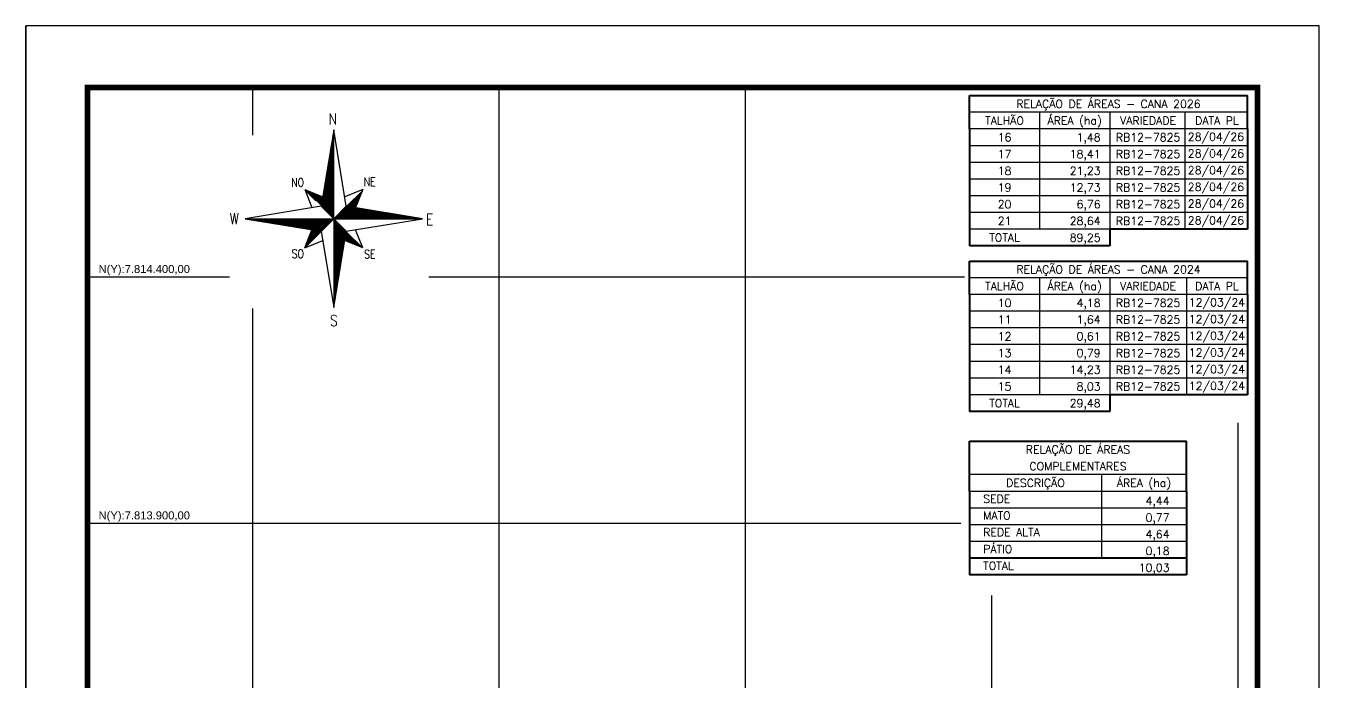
# Model space of a CAD drawing. Header units: millimetres. Extents: x 712540 to 715165, y 7811197 to 7814909.
# Drawn here: x 712540 to 715165, y 7813577 to 7814909 of the extents above; entities that cross this region are included whole.
import ezdxf
from ezdxf.enums import TextEntityAlignment as Align

# ---------------------------------------------------------------- set-up
doc = ezdxf.new("R2010")
doc.units = ezdxf.units.MM
doc.linetypes.add('LIN0', pattern=[0])
for name, color, linetype in [('MALHA', 8, 'Continuous'), ('MARGEM', 5, 'Continuous'), ('QUADRO_DE_AREAS_CANA_2026', 7, 'Continuous'), ('QUADRO_DE_AREAS_CANA_ANTIGA', 7, 'Continuous'), ('QUADRO_DE_AREAS_COMPLEMENTARES', 7, 'Continuous'), ('SETA_NORTE', 3, 'Continuous')]:
    doc.layers.add(name, color=color, linetype=linetype)
doc.styles.add('ROMANS', font='romans')
doc.styles.add('Simplex', font='simplex.shx')
doc.styles.get("Standard").update_dxf_attribs({"font": 'arial.ttf'})

# ---------------------------------------------------------------- blocks, each defined once
blk = doc.blocks.new('A$C309442C0')
at = {"layer": 'SETA_NORTE', "linetype": 'Continuous'}
h = blk.add_hatch(dxfattribs=at)
h.set_pattern_fill('ANSI31', color=256, scale=0.1375, angle=-90, style=0)
h.set_pattern_definition([(315, (-215853.3434, 13873.16845), (0.3086963042, 0.3086963042), [])])
h.paths.add_polyline_path([(73.5, 97.4), (74.7, 104.9), (60, 110.8)])
h = blk.add_hatch(dxfattribs=at)
h.set_pattern_fill('ANSI31', color=256, scale=0.1375, angle=180, style=0)
h.set_pattern_definition([(225, (13869.59828, 216024.21475), (0.3086963042, -0.3086963042), [])])
h.paths.add_polyline_path([(93.8, 97.4), (101.4, 96.2), (107.3, 110.8)])
h = blk.add_hatch(dxfattribs=at)
h.set_pattern_fill('ANSI31', color=256, scale=0.1375, style=0)
h.set_pattern_definition([(45, (-13702.2971, -215849.77324), (-0.3086963042, 0.3086963042), [])])
h.paths.add_polyline_path([(73.5, 77), (65.9, 78.3), (60, 63.6)])
h = blk.add_hatch(dxfattribs=at)
h.set_pattern_fill('ANSI31', color=256, scale=0.1375, angle=90, style=0)
h.set_pattern_definition([(135, (216020.6446, -13698.72693), (-0.3086963042, -0.3086963042), [])])
h.paths.add_polyline_path([(93.8, 77), (92.6, 69.5), (107.3, 63.6)])
for p, q in [((83.4, 157.5), (83.7, 157.8)), ((83.5, 158.3), (83.7, 158.4)), ((83.6, 159), (83.7, 159.1)), ((81.3, 145.3), (83.7, 147.6)), ((81.5, 146.1), (83.7, 148.2)), ((81.6, 146.8), (83.7, 148.9)), ((81.7, 147.6), (83.7, 149.5)), ((81.8, 148.3), (83.7, 150.1)), ((82, 149.1), (83.7, 150.8)), ((82.1, 149.9), (83.7, 151.4)), ((82.2, 150.6), (83.7, 152.1)), ((82.3, 151.4), (83.7, 152.7)), ((82.5, 152.2), (83.7, 153.3)), ((82.6, 152.9), (83.7, 154)), ((82.7, 153.7), (83.7, 154.6)), ((82.9, 154.4), (83.7, 155.2)), ((83, 155.2), (83.7, 155.9)), ((83.1, 156), (83.7, 156.5)), ((83.2, 156.7), (83.7, 157.2)), ((79.2, 132.3), (83.7, 136.8)), ((79.3, 133.1), (83.7, 137.4)), ((79.5, 133.8), (83.7, 138)), ((79.6, 134.6), (83.7, 138.7)), ((79.7, 135.4), (83.7, 139.3)), ((79.8, 136.1), (83.7, 140)), ((80, 136.9), (83.7, 140.6)), ((80.1, 137.7), (83.7, 141.2)), ((80.2, 138.4), (83.7, 141.9)), ((80.3, 139.2), (83.7, 142.5)), ((80.5, 139.9), (83.7, 143.1)), ((80.6, 140.7), (83.7, 143.8)), ((80.7, 141.5), (83.7, 144.4)), ((80.8, 142.2), (83.7, 145)), ((81, 143), (83.7, 145.7)), ((81.1, 143.8), (83.7, 146.3)), ((81.2, 144.5), (83.7, 147)), ((77.2, 120.1), (83.7, 126.6)), ((77.3, 120.9), (83.7, 127.2)), ((77.4, 121.6), (83.7, 127.8)), ((77.6, 122.4), (83.7, 128.5)), ((77.7, 123.2), (83.7, 129.1)), ((77.8, 123.9), (83.7, 129.8)), ((78, 124.7), (83.7, 130.4)), ((78.1, 125.5), (83.7, 131)), ((78.2, 126.2), (83.7, 131.7)), ((78.3, 127), (83.7, 132.3)), ((78.5, 127.7), (83.7, 132.9)), ((78.6, 128.5), (83.7, 133.6)), ((78.7, 129.3), (83.7, 134.2)), ((78.8, 130), (83.7, 134.9)), ((79, 130.8), (83.7, 135.5)), ((79.1, 131.6), (83.7, 136.1)), ((75.1, 107.2), (83.7, 115.7)), ((75.2, 107.9), (83.7, 116.4)), ((75.3, 108.7), (83.7, 117)), ((75.4, 109.4), (83.7, 117.7)), ((75.6, 110.2), (83.7, 118.3)), ((75.7, 111), (83.7, 118.9)), ((75.8, 111.7), (83.7, 119.6)), ((75.9, 112.5), (83.7, 120.2)), ((76.1, 113.3), (83.7, 120.8)), ((76.2, 114), (83.7, 121.5)), ((76.3, 114.8), (83.7, 122.1)), ((76.4, 115.5), (83.7, 122.8)), ((76.6, 116.3), (83.7, 123.4)), ((76.7, 117.1), (83.7, 124)), ((76.8, 117.8), (83.7, 124.7)), ((76.9, 118.6), (83.7, 125.3)), ((77.1, 119.4), (83.7, 125.9)), ((60, 110.8), (74.7, 104.9)), ((60, 110.8), (65.9, 96.2)), ((73.5, 97.3), (83.7, 107.5)), ((73.6, 98), (83.7, 108.1)), ((73.7, 98.8), (83.7, 108.7)), ((73.8, 99.5), (83.7, 109.4)), ((73.8, 97), (83.7, 106.8)), ((73.9, 100.3), (83.7, 110)), ((74.1, 101.1), (83.7, 110.6)), ((74.2, 101.8), (83.7, 111.3)), ((74.2, 96.7), (83.7, 106.2)), ((74.3, 102.6), (83.7, 111.9)), ((74.4, 103.3), (83.7, 112.6)), ((74.5, 96.4), (83.7, 105.6)), ((74.6, 104.1), (83.7, 113.2)), ((74.7, 104.9), (83.7, 113.8)), ((74.8, 105.6), (83.7, 114.5)), ((74.9, 106.4), (83.7, 115.1)), ((107.3, 110.8), (92.6, 104.9)), ((107.3, 110.8), (101.4, 96.2)), ((74.8, 96.1), (83.7, 104.9)), ((75.1, 95.7), (83.7, 104.3)), ((75.4, 95.4), (83.7, 103.6)), ((75.8, 95.1), (83.7, 103)), ((76.1, 94.8), (83.7, 102.4)), ((76.4, 94.5), (83.7, 101.7)), ((76.7, 94.2), (83.7, 101.1)), ((77, 93.8), (83.7, 100.5)), ((77.4, 93.5), (83.7, 99.8)), ((77.7, 93.2), (83.7, 99.2)), ((78, 92.9), (83.7, 98.5)), ((78.3, 92.6), (83.7, 97.9)), ((78.6, 92.2), (83.7, 97.3)), ((78.9, 91.9), (83.7, 96.6)), ((79.3, 91.6), (83.7, 96)), ((79.6, 91.3), (83.7, 95.4)), ((79.9, 91), (83.7, 94.7)), ((83.8, 87.2), (94, 97.4)), ((84.4, 87.2), (94.5, 97.3)), ((85.1, 87.2), (95.1, 97.2)), ((85.7, 87.2), (95.6, 97.1)), ((86.3, 87.2), (96.2, 97)), ((87, 87.2), (96.7, 96.9)), ((87.6, 87.2), (97.2, 96.9)), ((88.3, 87.2), (97.8, 96.8)), ((88.9, 87.2), (98.3, 96.7)), ((89.5, 87.2), (98.9, 96.6)), ((90.2, 87.2), (99.4, 96.5)), ((90.8, 87.2), (100, 96.4)), ((91.4, 87.2), (100.5, 96.3)), ((92.1, 87.2), (101.1, 96.2)), ((92.7, 87.2), (101.6, 96.1)), ((93.4, 87.2), (102.2, 96)), ((94, 87.2), (102.7, 96)), ((94.6, 87.2), (103.3, 95.9)), ((95.3, 87.2), (103.8, 95.8)), ((95.9, 87.2), (104.4, 95.7)), ((96.5, 87.2), (104.9, 95.6)), ((97.2, 87.2), (105.5, 95.5)), ((97.8, 87.2), (106, 95.4)), ((98.4, 87.2), (106.5, 95.3)), ((99.1, 87.2), (107.1, 95.2)), ((99.7, 87.2), (107.6, 95.1)), ((100.4, 87.2), (108.2, 95.1)), ((101, 87.2), (108.7, 95)), ((101.6, 87.2), (109.3, 94.9)), ((102.3, 87.2), (109.8, 94.8)), ((102.9, 87.2), (110.4, 94.7)), ((103.5, 87.2), (110.9, 94.6)), ((104.2, 87.2), (111.5, 94.5)), ((11.8, 87.2), (11.8, 87.2)), ((12.3, 87.1), (12.4, 87.2)), ((12.9, 87), (13.1, 87.2)), ((13.4, 86.9), (13.7, 87.2)), ((14, 86.8), (14.4, 87.2)), ((14.5, 86.7), (15, 87.2)), ((15.1, 86.6), (15.6, 87.2)), ((15.6, 86.6), (16.3, 87.2)), ((16.2, 86.5), (16.9, 87.2)), ((16.7, 86.4), (17.5, 87.2)), ((17.2, 86.3), (18.2, 87.2)), ((17.8, 86.2), (18.8, 87.2)), ((18.3, 86.1), (19.5, 87.2)), ((18.9, 86), (20.1, 87.2)), ((19.4, 85.9), (20.7, 87.2)), ((20, 85.8), (21.4, 87.2)), ((20.5, 85.7), (22, 87.2)), ((21.1, 85.7), (22.6, 87.2)), ((21.6, 85.6), (23.3, 87.2)), ((22.2, 85.5), (23.9, 87.2)), ((22.7, 85.4), (24.6, 87.2)), ((23.3, 85.3), (25.2, 87.2)), ((23.8, 85.2), (25.8, 87.2)), ((24.4, 85.1), (26.5, 87.2)), ((24.9, 85), (27.1, 87.2)), ((25.5, 84.9), (27.7, 87.2)), ((26, 84.8), (28.4, 87.2)), ((26.5, 84.8), (29, 87.2)), ((27.1, 84.7), (29.6, 87.2)), ((27.6, 84.6), (30.3, 87.2)), ((28.2, 84.5), (30.9, 87.2)), ((28.7, 84.4), (31.6, 87.2)), ((29.3, 84.3), (32.2, 87.2)), ((29.8, 84.2), (32.8, 87.2)), ((30.4, 84.1), (33.5, 87.2)), ((30.9, 84), (34.1, 87.2)), ((31.5, 83.9), (34.7, 87.2)), ((32, 83.9), (35.4, 87.2)), ((32.6, 83.8), (36, 87.2)), ((33.1, 83.7), (36.7, 87.2)), ((33.7, 83.6), (37.3, 87.2)), ((34.2, 83.5), (37.9, 87.2)), ((34.7, 83.4), (38.6, 87.2)), ((35.3, 83.3), (39.2, 87.2)), ((35.8, 83.2), (39.8, 87.2)), ((36.4, 83.1), (40.5, 87.2)), ((36.9, 83), (41.1, 87.2)), ((37.5, 83), (41.8, 87.2)), ((38, 82.9), (42.4, 87.2)), ((38.6, 82.8), (43, 87.2)), ((39.1, 82.7), (43.7, 87.2)), ((39.7, 82.6), (44.3, 87.2)), ((40.2, 82.5), (44.9, 87.2)), ((40.8, 82.4), (45.6, 87.2)), ((41.3, 82.3), (46.2, 87.2)), ((41.9, 82.2), (46.8, 87.2)), ((42.4, 82.1), (47.5, 87.2)), ((43, 82.1), (48.1, 87.2)), ((43.5, 82), (48.8, 87.2)), ((44, 81.9), (49.4, 87.2)), ((44.6, 81.8), (50, 87.2)), ((45.1, 81.7), (50.7, 87.2)), ((45.7, 81.6), (51.3, 87.2)), ((46.2, 81.5), (51.9, 87.2)), ((46.8, 81.4), (52.6, 87.2)), ((47.3, 81.3), (53.2, 87.2)), ((47.9, 81.2), (53.9, 87.2)), ((48.4, 81.2), (54.5, 87.2)), ((49, 81.1), (55.1, 87.2)), ((49.5, 81), (55.8, 87.2)), ((50.1, 80.9), (56.4, 87.2)), ((50.6, 80.8), (57, 87.2)), ((51.2, 80.7), (57.7, 87.2)), ((51.7, 80.6), (58.3, 87.2)), ((52.3, 80.5), (59, 87.2)), ((52.8, 80.4), (59.6, 87.2)), ((53.3, 80.3), (60.2, 87.2)), ((53.9, 80.3), (60.9, 87.2)), ((54.4, 80.2), (61.5, 87.2)), ((55, 80.1), (62.1, 87.2)), ((55.5, 80), (62.8, 87.2)), ((56.1, 79.9), (63.4, 87.2)), ((56.6, 79.8), (64, 87.2)), ((57.2, 79.7), (64.7, 87.2)), ((57.7, 79.6), (65.3, 87.2)), ((58.3, 79.5), (66, 87.2)), ((58.8, 79.4), (66.6, 87.2)), ((59.4, 79.4), (67.2, 87.2)), ((59.9, 79.3), (67.9, 87.2)), ((83.7, 87.2), (60, 63.6)), ((60.5, 79.2), (68.5, 87.2)), ((61, 79.1), (69.1, 87.2)), ((61.5, 79), (69.8, 87.2)), ((62.1, 78.9), (70.4, 87.2)), ((62.6, 78.8), (71.1, 87.2)), ((63.2, 78.7), (71.7, 87.2)), ((63.7, 78.6), (72.3, 87.2)), ((64.3, 78.5), (73, 87.2)), ((64.8, 78.4), (73.6, 87.2)), ((65.4, 78.4), (74.2, 87.2)), ((65.9, 78.3), (74.9, 87.2)), ((66.5, 78.2), (75.5, 87.2)), ((67, 78.1), (76.2, 87.2)), ((67.6, 78), (76.8, 87.2)), ((68.1, 77.9), (77.4, 87.2)), ((68.7, 77.8), (78.1, 87.2)), ((69.2, 77.7), (78.7, 87.2)), ((69.8, 77.6), (79.3, 87.2)), ((70.3, 77.5), (80, 87.2)), ((70.8, 77.5), (80.6, 87.2)), ((71.4, 77.4), (81.2, 87.2)), ((71.9, 77.3), (81.9, 87.2)), ((72.5, 77.2), (82.5, 87.2)), ((73, 77.1), (83.2, 87.2)), ((80.2, 90.7), (83.7, 94.1)), ((80.5, 90.3), (83.7, 93.4)), ((80.9, 90), (83.7, 92.8)), ((81.2, 89.7), (83.7, 92.2)), ((81.5, 89.4), (83.7, 91.5)), ((81.8, 89.1), (83.7, 90.9)), ((82.1, 88.7), (83.7, 90.3)), ((82.4, 88.4), (83.7, 89.6)), ((82.8, 88.1), (83.7, 89)), ((83.1, 87.8), (83.7, 88.4)), ((83.4, 87.5), (83.7, 87.7)), ((83.7, 87.1), (83.7, 87.1)), ((83.7, 86.4), (84, 86.8)), ((83.7, 85.8), (84.4, 86.5)), ((83.7, 85.2), (84.7, 86.2)), ((83.7, 84.5), (85, 85.9)), ((83.7, 83.9), (85.3, 85.6)), ((83.7, 83.3), (85.6, 85.2)), ((83.7, 82.6), (86, 84.9)), ((83.7, 82), (86.3, 84.6)), ((83.7, 81.3), (86.6, 84.3)), ((104.8, 87.2), (112, 94.4)), ((105.5, 87.2), (112.6, 94.3)), ((106.1, 87.2), (113.1, 94.2)), ((106.7, 87.2), (113.7, 94.1)), ((107.4, 87.2), (114.2, 94.1)), ((108, 87.2), (114.8, 94)), ((108.6, 87.2), (115.3, 93.9)), ((109.3, 87.2), (115.8, 93.8)), ((109.9, 87.2), (116.4, 93.7)), ((110.6, 87.2), (116.9, 93.6)), ((111.2, 87.2), (117.5, 93.5)), ((111.8, 87.2), (118, 93.4)), ((112.5, 87.2), (118.6, 93.3)), ((113.1, 87.2), (119.1, 93.2)), ((113.7, 87.2), (119.7, 93.2)), ((114.4, 87.2), (120.2, 93.1)), ((115, 87.2), (120.8, 93)), ((115.6, 87.2), (121.3, 92.9)), ((116.3, 87.2), (121.9, 92.8)), ((116.9, 87.2), (122.4, 92.7)), ((117.6, 87.2), (123, 92.6)), ((118.2, 87.2), (123.5, 92.5)), ((118.8, 87.2), (124, 92.4)), ((119.5, 87.2), (124.6, 92.3)), ((120.1, 87.2), (125.1, 92.3)), ((120.7, 87.2), (125.7, 92.2)), ((121.4, 87.2), (126.2, 92.1)), ((122, 87.2), (126.8, 92)), ((122.7, 87.2), (127.3, 91.9)), ((123.3, 87.2), (127.9, 91.8)), ((123.9, 87.2), (128.4, 91.7)), ((124.6, 87.2), (129, 91.6)), ((125.2, 87.2), (129.5, 91.5)), ((125.8, 87.2), (130.1, 91.4)), ((126.5, 87.2), (130.6, 91.4)), ((127.1, 87.2), (131.2, 91.3)), ((127.8, 87.2), (131.7, 91.2)), ((128.4, 87.2), (132.3, 91.1)), ((129, 87.2), (132.8, 91)), ((129.7, 87.2), (133.3, 90.9)), ((130.3, 87.2), (133.9, 90.8)), ((130.9, 87.2), (134.4, 90.7)), ((131.6, 87.2), (135, 90.6)), ((132.2, 87.2), (135.5, 90.5)), ((132.8, 87.2), (136.1, 90.5)), ((133.5, 87.2), (136.6, 90.4)), ((134.1, 87.2), (137.2, 90.3)), ((134.8, 87.2), (137.7, 90.2)), ((135.4, 87.2), (138.3, 90.1)), ((136, 87.2), (138.8, 90)), ((136.7, 87.2), (139.4, 89.9)), ((137.3, 87.2), (139.9, 89.8)), ((137.9, 87.2), (140.5, 89.7)), ((138.6, 87.2), (141, 89.6)), ((139.2, 87.2), (141.6, 89.6)), ((139.9, 87.2), (142.1, 89.5)), ((140.5, 87.2), (142.6, 89.4)), ((141.1, 87.2), (143.2, 89.3)), ((141.8, 87.2), (143.7, 89.2)), ((142.4, 87.2), (144.3, 89.1)), ((143, 87.2), (144.8, 89)), ((143.7, 87.2), (145.4, 88.9)), ((144.3, 87.2), (145.9, 88.8)), ((144.9, 87.2), (146.5, 88.7)), ((145.6, 87.2), (147, 88.7)), ((146.2, 87.2), (147.6, 88.6)), ((146.9, 87.2), (148.1, 88.5)), ((147.5, 87.2), (148.7, 88.4)), ((148.1, 87.2), (149.2, 88.3)), ((148.8, 87.2), (149.8, 88.2)), ((149.4, 87.2), (150.3, 88.1)), ((150, 87.2), (150.8, 88)), ((150.7, 87.2), (151.4, 87.9)), ((151.3, 87.2), (151.9, 87.8)), ((152, 87.2), (152.5, 87.8)), ((152.6, 87.2), (153, 87.7)), ((153.2, 87.2), (153.6, 87.6)), ((153.9, 87.2), (154.1, 87.5)), ((154.5, 87.2), (154.7, 87.4)), ((155.1, 87.2), (155.2, 87.3)), ((60, 63.6), (65.9, 78.3)), ((83.7, 80.7), (86.9, 84)), ((83.7, 80.1), (87.2, 83.6)), ((83.7, 79.4), (87.5, 83.3)), ((83.7, 78.8), (87.9, 83)), ((83.7, 78.2), (88.2, 82.7)), ((83.7, 77.5), (88.5, 82.4)), ((83.7, 76.9), (88.8, 82.1)), ((83.7, 76.2), (89.1, 81.7)), ((83.7, 75.6), (89.5, 81.4)), ((83.7, 75), (89.8, 81.1)), ((83.7, 74.3), (90.1, 80.8)), ((83.7, 73.7), (90.4, 80.5)), ((83.7, 73.1), (90.7, 80.1)), ((83.7, 72.4), (91, 79.8)), ((83.7, 71.8), (91.4, 79.5)), ((83.7, 71.2), (91.7, 79.2)), ((83.7, 70.5), (92, 78.9)), ((83.7, 69.9), (92.3, 78.5)), ((83.7, 69.2), (92.6, 78.2)), ((83.7, 68.6), (93, 77.9)), ((83.7, 68), (93.3, 77.6)), ((83.7, 67.3), (93.6, 77.3)), ((83.7, 66.7), (93.8, 76.9)), ((83.7, 66.1), (93.7, 76.1)), ((83.7, 65.4), (93.6, 75.3)), ((83.7, 64.8), (93.4, 74.6)), ((83.7, 64.1), (93.3, 73.8)), ((107.3, 63.6), (101.4, 78.3)), ((60, 63.6), (74.7, 69.5)), ((83.7, 63.5), (93.2, 73)), ((83.7, 62.9), (93.1, 72.3)), ((83.7, 62.2), (92.9, 71.5)), ((83.7, 61.6), (92.8, 70.8)), ((83.7, 61), (92.7, 70)), ((83.7, 60.3), (92.6, 69.2)), ((83.7, 59.7), (92.4, 68.5)), ((83.7, 59), (92.3, 67.7)), ((83.7, 58.4), (92.2, 66.9)), ((83.7, 57.8), (92.1, 66.2)), ((83.7, 57.1), (91.9, 65.4)), ((83.7, 56.5), (91.8, 64.7)), ((83.7, 55.9), (91.7, 63.9)), ((83.7, 55.2), (91.6, 63.1)), ((107.3, 63.6), (92.6, 69.5)), ((83.7, 54.6), (91.4, 62.4)), ((83.7, 54), (91.3, 61.6)), ((83.7, 53.3), (91.2, 60.8)), ((83.7, 52.7), (91.1, 60.1)), ((83.7, 52), (90.9, 59.3)), ((83.7, 51.4), (90.8, 58.6)), ((83.7, 50.8), (90.7, 57.8)), ((83.7, 50.1), (90.5, 57)), ((83.7, 49.5), (90.4, 56.3)), ((83.7, 48.9), (90.3, 55.5)), ((83.7, 48.2), (90.2, 54.7)), ((83.7, 47.6), (90, 54)), ((83.7, 46.9), (89.9, 53.2)), ((83.7, 46.3), (89.8, 52.5)), ((83.7, 45.7), (89.7, 51.7)), ((83.7, 45), (89.5, 50.9)), ((83.7, 44.4), (89.4, 50.2)), ((83.7, 43.8), (89.3, 49.4)), ((83.7, 43.1), (89.2, 48.6)), ((83.7, 42.5), (89, 47.9)), ((83.7, 41.8), (88.9, 47.1)), ((83.7, 41.2), (88.8, 46.3)), ((83.7, 40.6), (88.7, 45.6)), ((83.7, 39.9), (88.5, 44.8)), ((83.7, 39.3), (88.4, 44.1)), ((83.7, 38.7), (88.3, 43.3)), ((83.7, 38), (88.2, 42.5)), ((83.7, 37.4), (88, 41.8)), ((83.7, 36.8), (87.9, 41)), ((83.7, 36.1), (87.8, 40.2)), ((83.7, 35.5), (87.7, 39.5)), ((83.7, 34.8), (87.5, 38.7)), ((83.7, 34.2), (87.4, 38)), ((83.7, 33.6), (87.3, 37.2)), ((83.7, 32.9), (87.2, 36.4)), ((83.7, 32.3), (87, 35.7)), ((83.7, 31.7), (86.9, 34.9)), ((83.7, 31), (86.8, 34.1)), ((83.7, 30.4), (86.7, 33.4)), ((83.7, 29.7), (86.5, 32.6)), ((83.7, 29.1), (86.4, 31.9)), ((83.7, 28.5), (86.3, 31.1)), ((83.7, 27.8), (86.2, 30.3)), ((83.7, 27.2), (86, 29.6)), ((83.7, 26.6), (85.9, 28.8)), ((83.7, 25.9), (85.8, 28)), ((83.7, 25.3), (85.6, 27.3)), ((83.7, 24.6), (85.5, 26.5)), ((83.7, 24), (85.4, 25.8)), ((83.7, 23.4), (85.3, 25)), ((83.7, 22.7), (85.1, 24.2)), ((83.7, 22.1), (85, 23.5)), ((83.7, 21.5), (84.9, 22.7)), ((83.7, 20.8), (84.8, 21.9)), ((83.7, 20.2), (84.6, 21.2)), ((83.7, 19.6), (84.5, 20.4)), ((83.7, 18.9), (84.4, 19.7)), ((83.7, 18.3), (84.3, 18.9)), ((83.7, 17.6), (84.1, 18.1)), ((83.7, 17), (84, 17.4)), ((83.7, 16.4), (83.9, 16.6)), ((83.7, 15.7), (83.8, 15.8))]:
    blk.add_line(p, q, dxfattribs=at)
blk.add_lwpolyline([(93.8, 77), (155.7, 87.2), (93.8, 97.4), (83.7, 159.3), (73.5, 97.4), (11.6, 87.2), (73.5, 77), (83.7, 15.1)], close=True, dxfattribs=at)
for points in [[(83.7, 87.2), (83.7, 159.3)], [(83.7, 87.2), (73.5, 97.4)], [(83.7, 87.2), (93.8, 97.4)], [(11.6, 87.2), (155.7, 87.2)], [(83.7, 87.2), (73.5, 77)], [(83.7, 87.2), (93.8, 77)], [(83.7, 87.2), (83.7, 15.1)]]:
    blk.add_lwpolyline(points, dxfattribs=at)
at = {"layer": 'SETA_NORTE', "color": 7, "lineweight": 30, "style": 'ROMANS', "width": 0.8}
for s, height, p in [('N ', 8.94, (79.5, 163.6)), ('NO', 6.88, (49.1, 113.2)), ('NE', 6.87, (108, 113.7)), ('W', 8.94, (-0.7, 82.9)), ('E', 8.94, (158.6, 82.1)), ('SO', 6.88, (49.5, 55.3)), ('SE', 6.87, (108.3, 55)), ('S', 8.94, (80.6, 0))]:
    blk.add_text(s, height=height, dxfattribs=at).set_placement(p)

msp = doc.modelspace()

# ---------------------------------------------------------------- linework, layer by layer
at = {"layer": 'MALHA', "elevation": -676.6}
for points in [[(713000, 7814784), (713000, 7814687.5)], [(713500, 7814784), (713500, 7813476.6)], [(714000, 7814784), (714000, 7813341.6)], [(712664.8, 7814400), (712953.3, 7814400)], [(713357.8, 7814400), (714445, 7814400)], [(713000, 7814335.3), (713000, 7812032.5), (713000, 7811614.5)], [(715000, 7814103.5), (715000, 7812032.5), (715000, 7811614.5)], [(712664.8, 7813900), (714437.8, 7813900)], [(714500, 7813753), (714500, 7813137)]]:
    msp.add_lwpolyline(points, dxfattribs=at)
at = {"layer": 'MARGEM', "color": 174, "linetype": 'LIN0'}
msp.add_line((712539.8, 7811196.5, -676.6), (712539.8, 7814909, -676.6), dxfattribs=at)
at = {"layer": 'MARGEM', "color": 174, "linetype": 'LIN0', "elevation": -676.6, "flags": 128}
msp.add_lwpolyline([(715164.8, 7811196.5), (715164.8, 7814909), (712539.8, 7814909), (712539.8, 7811196.5)], close=True, dxfattribs=at)
at = {"layer": 'MARGEM', "color": 174, "linetype": 'LIN0', "const_width": 11.4, "elevation": -676.6, "flags": 128}
msp.add_lwpolyline([(715039.8, 7811614.5), (715039.8, 7814784), (712664.8, 7814784), (712664.8, 7811614.5)], close=True, dxfattribs=at)
at = {"layer": 'QUADRO_DE_AREAS_CANA_2026', "color": 174, "linetype": 'ByBlock', "lineweight": 40}
for p, q in [((714455.1, 7814699.8), (714455.1, 7814767.6)), ((714455.1, 7814767.6), (715019.3, 7814767.6)), ((715019.3, 7814699.8), (715019.3, 7814767.6)), ((714455.1, 7814699.8), (714455.1, 7814496.2)), ((715019.3, 7814699.8), (715019.3, 7814496.2)), ((714455.1, 7814496.2), (714455.1, 7814462.3)), ((714739.7, 7814496.2), (714739.7, 7814462.3)), ((715019.3, 7814496.2), (714739.7, 7814496.2)), ((714739.7, 7814462.3), (714455.1, 7814462.3))]:
    msp.add_line(p, q, dxfattribs=at)
at = {"layer": 'QUADRO_DE_AREAS_CANA_2026', "linetype": 'Continuous'}
for p, q in [((715019.3, 7814733.7), (714455.1, 7814733.7)), ((714597.4, 7814733.7), (714597.4, 7814496.2)), ((714739.7, 7814733.7), (714739.7, 7814496.2)), ((714892.4, 7814733.7), (714892.4, 7814496.2)), ((715019.3, 7814699.8), (714455.1, 7814699.8)), ((715019.3, 7814665.8), (714455.1, 7814665.8)), ((715019.3, 7814631.9), (714455.1, 7814631.9)), ((715019.3, 7814598), (714455.1, 7814598)), ((715019.3, 7814564), (714455.1, 7814564)), ((715019.3, 7814530.1), (714455.1, 7814530.1)), ((714739.7, 7814496.2), (714455.1, 7814496.2))]:
    msp.add_line(p, q, dxfattribs=at)
at = {"layer": 'QUADRO_DE_AREAS_CANA_ANTIGA', "color": 174, "linetype": 'ByBlock', "lineweight": 40}
for p, q in [((714455.1, 7814363.8), (714455.1, 7814431.6)), ((714455.1, 7814431.6), (715019.3, 7814431.6)), ((715019.3, 7814363.8), (715019.3, 7814431.6)), ((714455.1, 7814363.8), (714455.1, 7814160.2)), ((715019.3, 7814363.8), (715019.3, 7814160.2)), ((714455.1, 7814160.2), (714455.1, 7814126.3)), ((714739.7, 7814160.2), (714739.7, 7814126.3)), ((715019.3, 7814160.2), (714739.7, 7814160.2)), ((714739.7, 7814126.3), (714455.1, 7814126.3))]:
    msp.add_line(p, q, dxfattribs=at)
at = {"layer": 'QUADRO_DE_AREAS_CANA_ANTIGA', "linetype": 'Continuous'}
for p, q in [((715019.3, 7814397.7), (714455.1, 7814397.7)), ((714597.4, 7814397.7), (714597.4, 7814160.2)), ((714739.7, 7814397.7), (714739.7, 7814160.2)), ((714895.4, 7814397.7), (714895.4, 7814160.2)), ((715019.3, 7814363.8), (714455.1, 7814363.8)), ((715019.3, 7814329.8), (714455.1, 7814329.8)), ((715019.3, 7814295.9), (714455.1, 7814295.9)), ((715019.3, 7814262), (714455.1, 7814262)), ((715019.3, 7814228), (714455.1, 7814228)), ((715019.3, 7814194.1), (714455.1, 7814194.1)), ((714739.7, 7814160.2), (714455.1, 7814160.2))]:
    msp.add_line(p, q, dxfattribs=at)
at = {"layer": 'QUADRO_DE_AREAS_COMPLEMENTARES', "color": 174, "linetype": 'ByBlock', "lineweight": 40}
for p, q in [((714455.1, 7813964.3), (714455.1, 7814066.1)), ((714455.1, 7814066.1), (714895.4, 7814066.1)), ((714895.4, 7813964.3), (714895.4, 7814066.1)), ((714455.1, 7813964.3), (714455.1, 7813828.6)), ((714895.4, 7813964.3), (714895.4, 7813828.6)), ((714455.1, 7813828.6), (714455.1, 7813794.7)), ((714895.4, 7813828.6), (714455.1, 7813828.6)), ((714895.4, 7813828.6), (714895.4, 7813794.7)), ((714895.4, 7813794.7), (714455.1, 7813794.7))]:
    msp.add_line(p, q, dxfattribs=at)
at = {"layer": 'QUADRO_DE_AREAS_COMPLEMENTARES', "linetype": 'Continuous'}
for p, q in [((714895.4, 7813998.2), (714455.1, 7813998.2)), ((714723.1, 7813998.2), (714723.1, 7813828.6)), ((714895.4, 7813964.3), (714455.1, 7813964.3)), ((714895.4, 7813930.4), (714455.1, 7813930.4)), ((714895.4, 7813896.5), (714455.1, 7813896.5)), ((714895.4, 7813862.5), (714455.1, 7813862.5))]:
    msp.add_line(p, q, dxfattribs=at)

# ---------------------------------------------------------------- block references
at = {"layer": 'SETA_NORTE', "linetype": 'ByBlock', "xscale": 2.5, "yscale": 2.5, "zscale": 2.5}
msp.add_blockref('A$C309442C0', (712955.7, 7814299.6, -676.6), dxfattribs=at)

# ---------------------------------------------------------------- texts
at = {"layer": 'MALHA'}
for s, p in [('N(Y):7.814.400,00', (712687.4, 7814402.5, -676.6)), ('N(Y):7.813.900,00', (712687.4, 7813902.5, -676.6))]:
    msp.add_text(s, height=16.25, dxfattribs=at).set_placement(p, align=Align.BOTTOM_LEFT)
at = {"layer": 'QUADRO_DE_AREAS_CANA_2026', "linetype": 'Continuous', "style": 'Simplex'}
for s, p in [('RELAÇÃO DE ÁREAS - CANA 2026', (714737.2, 7814750.6)), ('ÁREA (ha)', (714668.6, 7814716.7)), ('TALHÃO', (714526.3, 7814716.7)), ('VARIEDADE', (714817.6, 7814716.7)), ('DATA PL', (714957.4, 7814716.7)), ('16', (714526.3, 7814682.8)), ('RB12-7825', (714817.6, 7814682.8)), ('28/04/26', (714955.3, 7814683.9)), ('17', (714526.3, 7814648.9)), ('RB12-7825', (714817.6, 7814648.9)), ('28/04/26', (714955.3, 7814650)), ('28/04/26', (714955.3, 7814616)), ('18', (714526.3, 7814614.9)), ('RB12-7825', (714817.6, 7814614.9)), ('19', (714526.3, 7814581)), ('RB12-7825', (714817.6, 7814581)), ('28/04/26', (714955.3, 7814582.1)), ('20', (714526.3, 7814547.1)), ('RB12-7825', (714817.6, 7814547.1)), ('28/04/26', (714955.3, 7814548.2)), ('21', (714526.3, 7814513.2)), ('RB12-7825', (714817.6, 7814513.2)), ('28/04/26', (714955.3, 7814514.3)), ('TOTAL', (714526.3, 7814479.2))]:
    msp.add_text(s, height=16.25, dxfattribs=at).set_placement(p, align=Align.MIDDLE_CENTER)
for s, p in [('1,48', (714721.2, 7814674.6)), ('18,41', (714721.2, 7814640.7)), ('21,23', (714721.2, 7814606.7)), ('12,73', (714721.2, 7814572.8)), ('6,76', (714721.2, 7814538.9)), ('28,64', (714721.2, 7814504.9)), ('89,25', (714721.2, 7814471))]:
    msp.add_text(s, height=16.25, dxfattribs=at).set_placement(p, align=Align.RIGHT)
at = {"layer": 'QUADRO_DE_AREAS_CANA_ANTIGA', "linetype": 'Continuous', "style": 'Simplex'}
for s, p in [('RELAÇÃO DE ÁREAS - CANA 2024', (714737.2, 7814414.6)), ('TALHÃO', (714526.3, 7814380.7)), ('ÁREA (ha)', (714668.6, 7814380.7)), ('VARIEDADE', (714817.6, 7814380.7)), ('DATA PL', (714957.4, 7814380.7)), ('10', (714526.3, 7814346.8)), ('RB12-7825', (714817.6, 7814346.8)), ('12/03/24', (714957.3, 7814347.9)), ('11', (714526.3, 7814312.9)), ('RB12-7825', (714817.6, 7814312.9)), ('12/03/24', (714957.3, 7814314)), ('12', (714526.3, 7814278.9)), ('RB12-7825', (714817.6, 7814278.9)), ('12/03/24', (714957.3, 7814280)), ('13', (714526.3, 7814245)), ('RB12-7825', (714817.6, 7814245)), ('12/03/24', (714957.3, 7814246.1)), ('14', (714526.3, 7814211.1)), ('RB12-7825', (714817.6, 7814211.1)), ('12/03/24', (714957.3, 7814212.2)), ('15', (714526.3, 7814177.2)), ('RB12-7825', (714817.6, 7814177.2)), ('12/03/24', (714957.3, 7814178.3)), ('TOTAL', (714526.3, 7814143.2))]:
    msp.add_text(s, height=16.25, dxfattribs=at).set_placement(p, align=Align.MIDDLE_CENTER)
for s, p in [('4,18', (714721.2, 7814338.6)), ('1,64', (714721.2, 7814304.7)), ('0,61', (714721.2, 7814270.7)), ('0,79', (714721.2, 7814236.8)), ('14,23', (714721.2, 7814202.9)), ('8,03', (714721.2, 7814168.9)), ('29,48', (714721.2, 7814135))]:
    msp.add_text(s, height=16.25, dxfattribs=at).set_placement(p, align=Align.RIGHT)
at = {"layer": 'QUADRO_DE_AREAS_COMPLEMENTARES', "linetype": 'Continuous', "style": 'Simplex'}
for s, p in [('RELAÇÃO DE ÁREAS', (714675.3, 7814049.1)), ('COMPLEMENTARES', (714675.3, 7814015.2)), ('DESCRIÇÃO', (714589.1, 7813981.3)), ('ÁREA (ha)', (714809.3, 7813981.3))]:
    msp.add_text(s, height=16.25, dxfattribs=at).set_placement(p, align=Align.MIDDLE_CENTER)
for s, p in [('SEDE', (714482.9, 7813949)), ('MATO', (714482.9, 7813915.1)), ('REDE ALTA', (714482.9, 7813881.2)), ('PÁTIO', (714482.9, 7813847.2)), ('TOTAL', (714482.9, 7813813.3))]:
    msp.add_text(s, height=16.25, dxfattribs=at).set_placement(p, align=Align.MIDDLE_LEFT)
for s, p in [('4,44', (714861.2, 7813937)), ('0,77', (714861.2, 7813903)), ('4,64', (714861.2, 7813869.1)), ('0,18', (714861.2, 7813835.2)), ('10,03', (714861.2, 7813801.2))]:
    msp.add_text(s, height=16.25, dxfattribs=at).set_placement(p, align=Align.RIGHT)

doc.saveas('drawing.dxf')
